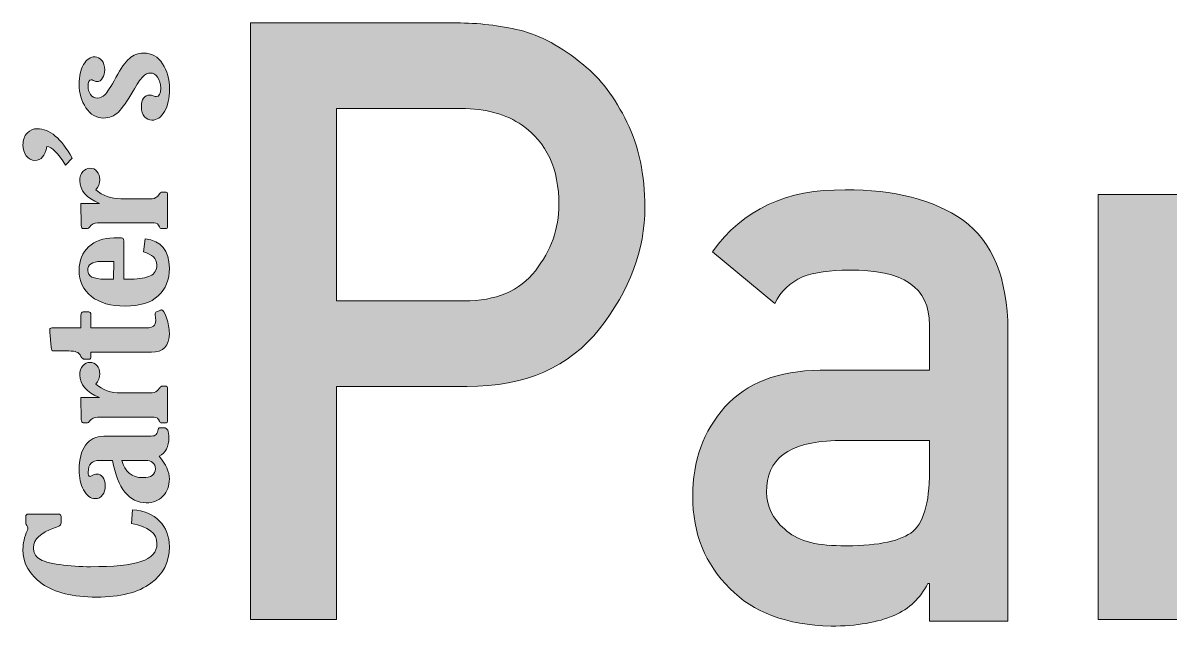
# Model space of a CAD drawing. Header units: inches. Extents: x 247 to 2765, y -1897 to -1110.
# Drawn here: x 659.4 to 685.27, y -1839.84 to -1826.23 of the extents above; entities that cross this region are included whole.
import ezdxf

# ---------------------------------------------------------------- set-up
doc = ezdxf.new("R2010")
doc.units = ezdxf.units.IN
doc.header["$MEASUREMENT"] = 0
doc.layers.add('Layer 1', color=7, linetype='Continuous')

# ---------------------------------------------------------------- blocks, each defined once
blk = doc.blocks.new('block 43')
at = {"layer": 'Layer 1', "true_color": 0x010202}
h = blk.add_hatch(color=98, dxfattribs=at)
h.dxf.hatch_style = 2
edge = h.paths.add_edge_path()
edge.add_spline(control_points=[(660.67, -1827.615), (660.67, -1827.435), (660.704, -1827.287), (660.771, -1827.169), (660.837, -1827.053), (660.924, -1826.994), (661.028, -1826.994), (661.087, -1826.994), (661.138, -1827.021), (661.18, -1827.075), (661.223, -1827.129), (661.246, -1827.2), (661.246, -1827.287), (661.246, -1827.357), (661.23, -1827.419), (661.199, -1827.472), (661.168, -1827.526), (661.124, -1827.553), (661.066, -1827.553), (661.043, -1827.553), (661.015, -1827.545), (660.986, -1827.528), (660.967, -1827.518), (660.952, -1827.511), (660.943, -1827.511), (660.895, -1827.511), (660.87, -1827.56), (660.87, -1827.657), (660.87, -1827.728), (660.89, -1827.79), (660.927, -1827.844), (660.965, -1827.897), (661.018, -1827.925), (661.085, -1827.925), (661.143, -1827.925), (661.197, -1827.9), (661.249, -1827.85), (661.301, -1827.801), (661.384, -1827.67), (661.499, -1827.459), (661.609, -1827.256), (661.711, -1827.113), (661.803, -1827.032), (661.896, -1826.951), (662.002, -1826.91), (662.119, -1826.91), (662.305, -1826.91), (662.45, -1826.991), (662.553, -1827.15), (662.655, -1827.31), (662.707, -1827.5), (662.707, -1827.721), (662.707, -1827.931), (662.67, -1828.1), (662.595, -1828.229), (662.52, -1828.359), (662.425, -1828.423), (662.308, -1828.423), (662.244, -1828.423), (662.19, -1828.398), (662.143, -1828.346), (662.097, -1828.295), (662.074, -1828.221), (662.074, -1828.123), (662.074, -1827.947), (662.138, -1827.858), (662.263, -1827.858), (662.284, -1827.858), (662.31, -1827.864), (662.343, -1827.875), (662.374, -1827.887), (662.395, -1827.892), (662.408, -1827.892), (662.475, -1827.892), (662.509, -1827.827), (662.509, -1827.699), (662.509, -1827.601), (662.487, -1827.52), (662.44, -1827.456), (662.394, -1827.392), (662.342, -1827.36), (662.283, -1827.36), (662.217, -1827.36), (662.158, -1827.389), (662.103, -1827.444), (662.05, -1827.499), (661.975, -1827.61), (661.881, -1827.774), (661.755, -1827.994), (661.645, -1828.149), (661.554, -1828.24), (661.461, -1828.33), (661.352, -1828.375), (661.223, -1828.375), (661.059, -1828.375), (660.926, -1828.298), (660.824, -1828.143), (660.72, -1827.99), (660.67, -1827.814), (660.67, -1827.615)], knot_values=[0, 0, 0, 0, 1, 1, 1, 2, 2, 2, 3, 3, 3, 4, 4, 4, 5, 5, 5, 6, 6, 6, 7, 7, 7, 8, 8, 8, 9, 9, 9, 10, 10, 10, 11, 11, 11, 12, 12, 12, 13, 13, 13, 14, 14, 14, 15, 15, 15, 16, 16, 16, 17, 17, 17, 18, 18, 18, 19, 19, 19, 20, 20, 20, 21, 21, 21, 22, 22, 22, 23, 23, 23, 24, 24, 24, 25, 25, 25, 26, 26, 26, 27, 27, 27, 28, 28, 28, 29, 29, 29, 30, 30, 30, 31, 31, 31, 32, 32, 32, 33, 33, 33, 33], degree=3, periodic=1)
h = blk.add_hatch(color=98, dxfattribs=at)
h.dxf.hatch_style = 2
edge = h.paths.add_edge_path()
edge.add_spline(control_points=[(660.516, -1829.278), (660.516, -1829.278), (660.365, -1829.438), (660.365, -1829.438), (660.19, -1829.164), (660.049, -1829.023), (659.941, -1829.016), (659.904, -1829.229), (659.815, -1829.333), (659.672, -1829.333), (659.593, -1829.333), (659.53, -1829.297), (659.479, -1829.227), (659.428, -1829.157), (659.403, -1829.073), (659.403, -1828.981), (659.403, -1828.87), (659.435, -1828.781), (659.498, -1828.715), (659.561, -1828.648), (659.637, -1828.616), (659.727, -1828.616), (660.003, -1828.616), (660.265, -1828.836), (660.516, -1829.278)], knot_values=[0, 0, 0, 0, 1, 1, 1, 2, 2, 2, 3, 3, 3, 4, 4, 4, 5, 5, 5, 6, 6, 6, 7, 7, 7, 8, 8, 8, 8], degree=3, periodic=1)
h = blk.add_hatch(color=98, dxfattribs=at)
h.dxf.hatch_style = 2
edge = h.paths.add_edge_path()
edge.add_spline(control_points=[(661.129, -1830.301), (660.833, -1830.18), (660.685, -1830.01), (660.685, -1829.791), (660.685, -1829.703), (660.707, -1829.634), (660.753, -1829.583), (660.798, -1829.531), (660.851, -1829.507), (660.914, -1829.507), (660.976, -1829.507), (661.028, -1829.53), (661.072, -1829.579), (661.115, -1829.627), (661.137, -1829.689), (661.137, -1829.765), (661.137, -1829.85), (661.106, -1829.927), (661.043, -1829.996), (661.201, -1830.129), (661.391, -1830.195), (661.611, -1830.195), (661.611, -1830.195), (662.314, -1830.195), (662.314, -1830.195), (662.377, -1830.195), (662.432, -1830.159), (662.483, -1830.089), (662.502, -1830.06), (662.516, -1830.045), (662.526, -1830.045), (662.526, -1830.045), (662.629, -1830.045), (662.629, -1830.045), (662.65, -1830.045), (662.66, -1830.057), (662.66, -1830.082), (662.66, -1830.082), (662.66, -1830.835), (662.66, -1830.835), (662.66, -1830.858), (662.653, -1830.869), (662.639, -1830.869), (662.639, -1830.869), (662.512, -1830.869), (662.512, -1830.869), (662.499, -1830.869), (662.489, -1830.857), (662.48, -1830.831), (662.459, -1830.772), (662.42, -1830.743), (662.362, -1830.743), (662.362, -1830.743), (661.087, -1830.743), (661.087, -1830.743), (661.014, -1830.743), (660.954, -1830.773), (660.907, -1830.834), (660.887, -1830.858), (660.872, -1830.871), (660.861, -1830.871), (660.861, -1830.871), (660.76, -1830.871), (660.76, -1830.871), (660.733, -1830.871), (660.719, -1830.845), (660.717, -1830.792), (660.717, -1830.792), (660.71, -1830.301), (660.71, -1830.301), (660.71, -1830.301), (661.129, -1830.301), (661.129, -1830.301), (661.129, -1830.301), (661.129, -1830.301), (661.129, -1830.301)], knot_values=[0, 0, 0, 0, 1, 1, 1, 2, 2, 2, 3, 3, 3, 4, 4, 4, 5, 5, 5, 6, 6, 6, 7, 7, 7, 8, 8, 8, 9, 9, 9, 10, 10, 10, 11, 11, 11, 12, 12, 12, 13, 13, 13, 14, 14, 14, 15, 15, 15, 16, 16, 16, 17, 17, 17, 18, 18, 18, 19, 19, 19, 20, 20, 20, 21, 21, 21, 22, 22, 22, 23, 23, 23, 24, 24, 24, 25, 25, 25, 25], degree=3, periodic=1)
h = blk.add_hatch(color=98, dxfattribs=at)
h.dxf.hatch_style = 2
edge = h.paths.add_edge_path()
edge.add_spline(control_points=[(662.157, -1831.102), (662.522, -1831.144), (662.705, -1831.364), (662.705, -1831.761), (662.705, -1832.024), (662.622, -1832.233), (662.455, -1832.387), (662.287, -1832.542), (662.038, -1832.618), (661.707, -1832.618), (661.385, -1832.618), (661.131, -1832.546), (660.947, -1832.4), (660.763, -1832.254), (660.67, -1832.056), (660.67, -1831.811), (660.67, -1831.592), (660.741, -1831.416), (660.884, -1831.281), (661.027, -1831.146), (661.217, -1831.08), (661.452, -1831.08), (661.452, -1831.08), (661.625, -1831.08), (661.625, -1831.08), (661.659, -1831.08), (661.676, -1831.102), (661.676, -1831.149), (661.676, -1831.149), (661.676, -1832.009), (661.676, -1832.009), (661.676, -1832.009), (661.844, -1832.009), (661.844, -1832.009), (662.03, -1832.009), (662.174, -1831.985), (662.273, -1831.937), (662.371, -1831.89), (662.422, -1831.806), (662.422, -1831.686), (662.422, -1831.546), (662.321, -1831.449), (662.12, -1831.396), (662.12, -1831.396), (662.157, -1831.102), (662.157, -1831.102)], knot_values=[0, 0, 0, 0, 1, 1, 1, 2, 2, 2, 3, 3, 3, 4, 4, 4, 5, 5, 5, 6, 6, 6, 7, 7, 7, 8, 8, 8, 9, 9, 9, 10, 10, 10, 11, 11, 11, 12, 12, 12, 13, 13, 13, 14, 14, 14, 15, 15, 15, 15], degree=3, periodic=1)
edge = h.paths.add_edge_path()
edge.add_spline(control_points=[(661.449, -1831.611), (661.449, -1831.611), (661.163, -1831.611), (661.163, -1831.611), (660.964, -1831.611), (660.865, -1831.679), (660.865, -1831.815), (660.865, -1831.946), (660.991, -1832.011), (661.245, -1832.011), (661.245, -1832.011), (661.447, -1832.011), (661.447, -1832.011), (661.447, -1832.011), (661.449, -1831.611), (661.449, -1831.611), (661.449, -1831.611), (661.449, -1831.611), (661.449, -1831.611)], knot_values=[0, 0, 0, 0, 1, 1, 1, 2, 2, 2, 3, 3, 3, 4, 4, 4, 5, 5, 5, 6, 6, 6, 6], degree=3, periodic=1)
h = blk.add_hatch(color=98, dxfattribs=at)
h.dxf.hatch_style = 2
edge = h.paths.add_edge_path()
edge.add_spline(control_points=[(660.935, -1833.657), (660.935, -1833.657), (660.935, -1833.753), (660.935, -1833.753), (660.935, -1833.796), (660.922, -1833.816), (660.894, -1833.816), (660.894, -1833.816), (660.791, -1833.816), (660.791, -1833.816), (660.762, -1833.816), (660.736, -1833.796), (660.712, -1833.756), (660.683, -1833.703), (660.65, -1833.668), (660.614, -1833.654), (660.578, -1833.639), (660.519, -1833.631), (660.435, -1833.631), (660.435, -1833.631), (660.096, -1833.631), (660.096, -1833.631), (660.063, -1833.631), (660.044, -1833.602), (660.038, -1833.543), (660.038, -1833.543), (660.012, -1833.208), (660.012, -1833.208), (660.008, -1833.178), (660.007, -1833.158), (660.007, -1833.15), (660.007, -1833.124), (660.023, -1833.112), (660.057, -1833.112), (660.057, -1833.112), (660.712, -1833.112), (660.712, -1833.112), (660.712, -1833.112), (660.712, -1832.83), (660.712, -1832.83), (660.712, -1832.777), (660.727, -1832.749), (660.759, -1832.749), (660.759, -1832.749), (660.885, -1832.749), (660.885, -1832.749), (660.918, -1832.749), (660.935, -1832.771), (660.935, -1832.813), (660.935, -1832.813), (660.935, -1833.112), (660.935, -1833.112), (660.935, -1833.112), (662.192, -1833.112), (662.192, -1833.112), (662.329, -1833.112), (662.397, -1833.055), (662.397, -1832.943), (662.397, -1832.917), (662.394, -1832.89), (662.389, -1832.86), (662.385, -1832.84), (662.382, -1832.823), (662.382, -1832.813), (662.382, -1832.779), (662.391, -1832.759), (662.411, -1832.749), (662.411, -1832.749), (662.51, -1832.708), (662.51, -1832.708), (662.518, -1832.702), (662.525, -1832.7), (662.529, -1832.7), (662.559, -1832.7), (662.596, -1832.761), (662.639, -1832.883), (662.683, -1833.005), (662.705, -1833.119), (662.705, -1833.226), (662.705, -1833.513), (662.57, -1833.659), (662.301, -1833.659), (662.301, -1833.659), (660.935, -1833.659), (660.935, -1833.659), (660.935, -1833.659), (660.935, -1833.657), (660.935, -1833.657), (660.935, -1833.657), (660.935, -1833.657), (660.935, -1833.657)], knot_values=[0, 0, 0, 0, 1, 1, 1, 2, 2, 2, 3, 3, 3, 4, 4, 4, 5, 5, 5, 6, 6, 6, 7, 7, 7, 8, 8, 8, 9, 9, 9, 10, 10, 10, 11, 11, 11, 12, 12, 12, 13, 13, 13, 14, 14, 14, 15, 15, 15, 16, 16, 16, 17, 17, 17, 18, 18, 18, 19, 19, 19, 20, 20, 20, 21, 21, 21, 22, 22, 22, 23, 23, 23, 24, 24, 24, 25, 25, 25, 26, 26, 26, 27, 27, 27, 28, 28, 28, 29, 29, 29, 30, 30, 30, 30], degree=3, periodic=1)
h = blk.add_hatch(color=98, dxfattribs=at)
h.dxf.hatch_style = 2
edge = h.paths.add_edge_path()
edge.add_spline(control_points=[(661.129, -1834.683), (660.833, -1834.562), (660.685, -1834.391), (660.685, -1834.173), (660.685, -1834.085), (660.707, -1834.017), (660.753, -1833.965), (660.798, -1833.914), (660.851, -1833.889), (660.914, -1833.889), (660.976, -1833.889), (661.028, -1833.911), (661.072, -1833.961), (661.115, -1834.008), (661.137, -1834.071), (661.137, -1834.148), (661.137, -1834.231), (661.106, -1834.31), (661.043, -1834.378), (661.201, -1834.511), (661.391, -1834.577), (661.611, -1834.577), (661.611, -1834.577), (662.314, -1834.577), (662.314, -1834.577), (662.377, -1834.577), (662.432, -1834.541), (662.483, -1834.472), (662.502, -1834.443), (662.516, -1834.428), (662.526, -1834.428), (662.526, -1834.428), (662.629, -1834.428), (662.629, -1834.428), (662.65, -1834.428), (662.66, -1834.439), (662.66, -1834.464), (662.66, -1834.464), (662.66, -1835.216), (662.66, -1835.216), (662.66, -1835.239), (662.653, -1835.251), (662.639, -1835.251), (662.639, -1835.251), (662.512, -1835.251), (662.512, -1835.251), (662.499, -1835.251), (662.489, -1835.238), (662.48, -1835.213), (662.459, -1835.153), (662.42, -1835.125), (662.362, -1835.125), (662.362, -1835.125), (661.087, -1835.125), (661.087, -1835.125), (661.014, -1835.125), (660.954, -1835.155), (660.907, -1835.215), (660.887, -1835.239), (660.872, -1835.252), (660.861, -1835.252), (660.861, -1835.252), (660.76, -1835.252), (660.76, -1835.252), (660.733, -1835.252), (660.719, -1835.227), (660.717, -1835.174), (660.717, -1835.174), (660.71, -1834.683), (660.71, -1834.683), (660.71, -1834.683), (661.129, -1834.683), (661.129, -1834.683), (661.129, -1834.683), (661.129, -1834.683), (661.129, -1834.683)], knot_values=[0, 0, 0, 0, 1, 1, 1, 2, 2, 2, 3, 3, 3, 4, 4, 4, 5, 5, 5, 6, 6, 6, 7, 7, 7, 8, 8, 8, 9, 9, 9, 10, 10, 10, 11, 11, 11, 12, 12, 12, 13, 13, 13, 14, 14, 14, 15, 15, 15, 16, 16, 16, 17, 17, 17, 18, 18, 18, 19, 19, 19, 20, 20, 20, 21, 21, 21, 22, 22, 22, 23, 23, 23, 24, 24, 24, 25, 25, 25, 25], degree=3, periodic=1)
h = blk.add_hatch(color=98, dxfattribs=at)
h.dxf.hatch_style = 2
edge = h.paths.add_edge_path()
edge.add_spline(control_points=[(661.419, -1836.099), (661.419, -1836.099), (661.131, -1836.099), (661.131, -1836.099), (660.96, -1836.099), (660.874, -1836.188), (660.874, -1836.364), (660.874, -1836.427), (660.888, -1836.459), (660.917, -1836.459), (660.927, -1836.459), (660.944, -1836.453), (660.967, -1836.443), (661.007, -1836.42), (661.042, -1836.408), (661.071, -1836.408), (661.122, -1836.408), (661.166, -1836.431), (661.204, -1836.477), (661.24, -1836.523), (661.258, -1836.587), (661.258, -1836.667), (661.258, -1836.755), (661.237, -1836.826), (661.197, -1836.88), (661.157, -1836.933), (661.102, -1836.961), (661.037, -1836.961), (660.928, -1836.961), (660.839, -1836.895), (660.771, -1836.766), (660.703, -1836.637), (660.669, -1836.487), (660.669, -1836.316), (660.669, -1836.075), (660.718, -1835.888), (660.814, -1835.754), (660.911, -1835.621), (661.049, -1835.554), (661.227, -1835.554), (661.227, -1835.554), (662.256, -1835.554), (662.256, -1835.554), (662.313, -1835.554), (662.356, -1835.547), (662.385, -1835.532), (662.415, -1835.517), (662.435, -1835.481), (662.442, -1835.429), (662.45, -1835.385), (662.467, -1835.362), (662.495, -1835.362), (662.495, -1835.362), (662.584, -1835.362), (662.584, -1835.362), (662.657, -1835.362), (662.695, -1835.437), (662.695, -1835.589), (662.695, -1835.79), (662.622, -1835.93), (662.475, -1836.007), (662.629, -1836.184), (662.705, -1836.355), (662.705, -1836.518), (662.705, -1836.673), (662.655, -1836.803), (662.559, -1836.905), (662.462, -1837.006), (662.338, -1837.057), (662.185, -1837.057), (661.798, -1837.054), (661.542, -1836.737), (661.419, -1836.099)], knot_values=[0, 0, 0, 0, 1, 1, 1, 2, 2, 2, 3, 3, 3, 4, 4, 4, 5, 5, 5, 6, 6, 6, 7, 7, 7, 8, 8, 8, 9, 9, 9, 10, 10, 10, 11, 11, 11, 12, 12, 12, 13, 13, 13, 14, 14, 14, 15, 15, 15, 16, 16, 16, 17, 17, 17, 18, 18, 18, 19, 19, 19, 20, 20, 20, 21, 21, 21, 22, 22, 22, 23, 23, 23, 24, 24, 24, 24], degree=3, periodic=1)
edge = h.paths.add_edge_path()
edge.add_spline(control_points=[(661.63, -1836.099), (661.701, -1836.358), (661.858, -1836.489), (662.103, -1836.489), (662.295, -1836.489), (662.39, -1836.422), (662.39, -1836.288), (662.39, -1836.229), (662.368, -1836.183), (662.324, -1836.149), (662.281, -1836.115), (662.233, -1836.098), (662.181, -1836.098), (662.181, -1836.098), (661.63, -1836.099), (661.63, -1836.099), (661.63, -1836.099), (661.63, -1836.099), (661.63, -1836.099)], knot_values=[0, 0, 0, 0, 1, 1, 1, 2, 2, 2, 3, 3, 3, 4, 4, 4, 5, 5, 5, 6, 6, 6, 6], degree=3, periodic=1)
h = blk.add_hatch(color=98, dxfattribs=at)
h.dxf.hatch_style = 2
edge = h.paths.add_edge_path()
edge.add_spline(control_points=[(661.875, -1837.215), (662.131, -1837.233), (662.333, -1837.317), (662.481, -1837.467), (662.629, -1837.616), (662.704, -1837.812), (662.704, -1838.05), (662.704, -1838.392), (662.564, -1838.666), (662.285, -1838.872), (662.006, -1839.08), (661.599, -1839.183), (661.06, -1839.183), (660.53, -1839.183), (660.122, -1839.083), (659.834, -1838.882), (659.547, -1838.681), (659.403, -1838.421), (659.403, -1838.106), (659.403, -1837.975), (659.436, -1837.831), (659.502, -1837.672), (659.51, -1837.65), (659.514, -1837.634), (659.514, -1837.622), (659.514, -1837.609), (659.507, -1837.591), (659.49, -1837.567), (659.476, -1837.554), (659.468, -1837.539), (659.468, -1837.52), (659.468, -1837.52), (659.468, -1837.363), (659.468, -1837.363), (659.468, -1837.328), (659.488, -1837.312), (659.528, -1837.312), (659.528, -1837.312), (660.206, -1837.312), (660.206, -1837.312), (660.244, -1837.312), (660.263, -1837.329), (660.263, -1837.363), (660.263, -1837.363), (660.263, -1837.485), (660.263, -1837.485), (660.263, -1837.523), (660.256, -1837.55), (660.241, -1837.564), (660.226, -1837.578), (660.185, -1837.597), (660.116, -1837.62), (659.799, -1837.732), (659.638, -1837.879), (659.638, -1838.064), (659.638, -1838.173), (659.679, -1838.256), (659.763, -1838.315), (659.845, -1838.374), (660.002, -1838.42), (660.232, -1838.451), (660.461, -1838.482), (660.695, -1838.498), (660.93, -1838.498), (661.445, -1838.498), (661.823, -1838.46), (662.064, -1838.383), (662.306, -1838.305), (662.425, -1838.17), (662.425, -1837.977), (662.425, -1837.746), (662.233, -1837.594), (661.848, -1837.522), (661.848, -1837.522), (661.875, -1837.215), (661.875, -1837.215)], knot_values=[0, 0, 0, 0, 1, 1, 1, 2, 2, 2, 3, 3, 3, 4, 4, 4, 5, 5, 5, 6, 6, 6, 7, 7, 7, 8, 8, 8, 9, 9, 9, 10, 10, 10, 11, 11, 11, 12, 12, 12, 13, 13, 13, 14, 14, 14, 15, 15, 15, 16, 16, 16, 17, 17, 17, 18, 18, 18, 19, 19, 19, 20, 20, 20, 21, 21, 21, 22, 22, 22, 23, 23, 23, 24, 24, 24, 25, 25, 25, 25], degree=3, periodic=1)
at = {"layer": 'Layer 1', "lineweight": 0}
for points, knots in [([(660.67, -1827.615), (660.67, -1827.435), (660.704, -1827.287), (660.771, -1827.169), (660.837, -1827.053), (660.924, -1826.994), (661.028, -1826.994), (661.087, -1826.994), (661.138, -1827.021), (661.18, -1827.075), (661.223, -1827.129), (661.246, -1827.2), (661.246, -1827.287), (661.246, -1827.357), (661.23, -1827.419), (661.199, -1827.472), (661.168, -1827.526), (661.124, -1827.553), (661.066, -1827.553), (661.043, -1827.553), (661.015, -1827.545), (660.986, -1827.528), (660.967, -1827.518), (660.952, -1827.511), (660.943, -1827.511), (660.895, -1827.511), (660.87, -1827.56), (660.87, -1827.657), (660.87, -1827.728), (660.89, -1827.79), (660.927, -1827.844), (660.965, -1827.897), (661.018, -1827.925), (661.085, -1827.925), (661.143, -1827.925), (661.197, -1827.9), (661.249, -1827.85), (661.301, -1827.801), (661.384, -1827.67), (661.499, -1827.459), (661.609, -1827.256), (661.711, -1827.113), (661.803, -1827.032), (661.896, -1826.951), (662.002, -1826.91), (662.119, -1826.91), (662.305, -1826.91), (662.45, -1826.991), (662.553, -1827.15), (662.655, -1827.31), (662.707, -1827.5), (662.707, -1827.721), (662.707, -1827.931), (662.67, -1828.1), (662.595, -1828.229), (662.52, -1828.359), (662.425, -1828.423), (662.308, -1828.423), (662.244, -1828.423), (662.19, -1828.398), (662.143, -1828.346), (662.097, -1828.295), (662.074, -1828.221), (662.074, -1828.123), (662.074, -1827.947), (662.138, -1827.858), (662.263, -1827.858), (662.284, -1827.858), (662.31, -1827.864), (662.343, -1827.875), (662.374, -1827.887), (662.395, -1827.892), (662.408, -1827.892), (662.475, -1827.892), (662.509, -1827.827), (662.509, -1827.699), (662.509, -1827.601), (662.487, -1827.52), (662.44, -1827.456), (662.394, -1827.392), (662.342, -1827.36), (662.283, -1827.36), (662.217, -1827.36), (662.158, -1827.389), (662.103, -1827.444), (662.05, -1827.499), (661.975, -1827.61), (661.881, -1827.774), (661.755, -1827.994), (661.645, -1828.149), (661.554, -1828.24), (661.461, -1828.33), (661.352, -1828.375), (661.223, -1828.375), (661.059, -1828.375), (660.926, -1828.298), (660.824, -1828.143), (660.72, -1827.99), (660.67, -1827.814), (660.67, -1827.615)], [0, 0, 0, 0, 1, 1, 1, 2, 2, 2, 3, 3, 3, 4, 4, 4, 5, 5, 5, 6, 6, 6, 7, 7, 7, 8, 8, 8, 9, 9, 9, 10, 10, 10, 11, 11, 11, 12, 12, 12, 13, 13, 13, 14, 14, 14, 15, 15, 15, 16, 16, 16, 17, 17, 17, 18, 18, 18, 19, 19, 19, 20, 20, 20, 21, 21, 21, 22, 22, 22, 23, 23, 23, 24, 24, 24, 25, 25, 25, 26, 26, 26, 27, 27, 27, 28, 28, 28, 29, 29, 29, 30, 30, 30, 31, 31, 31, 32, 32, 32, 33, 33, 33, 33]), ([(660.516, -1829.278), (660.516, -1829.278), (660.365, -1829.438), (660.365, -1829.438), (660.19, -1829.164), (660.049, -1829.023), (659.941, -1829.016), (659.904, -1829.229), (659.815, -1829.333), (659.672, -1829.333), (659.593, -1829.333), (659.53, -1829.297), (659.479, -1829.227), (659.428, -1829.157), (659.403, -1829.073), (659.403, -1828.981), (659.403, -1828.87), (659.435, -1828.781), (659.498, -1828.715), (659.561, -1828.648), (659.637, -1828.616), (659.727, -1828.616), (660.003, -1828.616), (660.265, -1828.836), (660.516, -1829.278)], [0, 0, 0, 0, 1, 1, 1, 2, 2, 2, 3, 3, 3, 4, 4, 4, 5, 5, 5, 6, 6, 6, 7, 7, 7, 8, 8, 8, 8]), ([(661.129, -1830.301), (660.833, -1830.18), (660.685, -1830.01), (660.685, -1829.791), (660.685, -1829.703), (660.707, -1829.634), (660.753, -1829.583), (660.798, -1829.531), (660.851, -1829.507), (660.914, -1829.507), (660.976, -1829.507), (661.028, -1829.53), (661.072, -1829.579), (661.115, -1829.627), (661.137, -1829.689), (661.137, -1829.765), (661.137, -1829.85), (661.106, -1829.927), (661.043, -1829.996), (661.201, -1830.129), (661.391, -1830.195), (661.611, -1830.195), (661.611, -1830.195), (662.314, -1830.195), (662.314, -1830.195), (662.377, -1830.195), (662.432, -1830.159), (662.483, -1830.089), (662.502, -1830.06), (662.516, -1830.045), (662.526, -1830.045), (662.526, -1830.045), (662.629, -1830.045), (662.629, -1830.045), (662.65, -1830.045), (662.66, -1830.057), (662.66, -1830.082), (662.66, -1830.082), (662.66, -1830.835), (662.66, -1830.835), (662.66, -1830.858), (662.653, -1830.869), (662.639, -1830.869), (662.639, -1830.869), (662.512, -1830.869), (662.512, -1830.869), (662.499, -1830.869), (662.489, -1830.857), (662.48, -1830.831), (662.459, -1830.772), (662.42, -1830.743), (662.362, -1830.743), (662.362, -1830.743), (661.087, -1830.743), (661.087, -1830.743), (661.014, -1830.743), (660.954, -1830.773), (660.907, -1830.834), (660.887, -1830.858), (660.872, -1830.871), (660.861, -1830.871), (660.861, -1830.871), (660.76, -1830.871), (660.76, -1830.871), (660.733, -1830.871), (660.719, -1830.845), (660.717, -1830.792), (660.717, -1830.792), (660.71, -1830.301), (660.71, -1830.301), (660.71, -1830.301), (661.129, -1830.301), (661.129, -1830.301), (661.129, -1830.301), (661.129, -1830.301), (661.129, -1830.301)], [0, 0, 0, 0, 1, 1, 1, 2, 2, 2, 3, 3, 3, 4, 4, 4, 5, 5, 5, 6, 6, 6, 7, 7, 7, 8, 8, 8, 9, 9, 9, 10, 10, 10, 11, 11, 11, 12, 12, 12, 13, 13, 13, 14, 14, 14, 15, 15, 15, 16, 16, 16, 17, 17, 17, 18, 18, 18, 19, 19, 19, 20, 20, 20, 21, 21, 21, 22, 22, 22, 23, 23, 23, 24, 24, 24, 25, 25, 25, 25]), ([(662.157, -1831.102), (662.522, -1831.144), (662.705, -1831.364), (662.705, -1831.761), (662.705, -1832.024), (662.622, -1832.233), (662.455, -1832.387), (662.287, -1832.542), (662.038, -1832.618), (661.707, -1832.618), (661.385, -1832.618), (661.131, -1832.546), (660.947, -1832.4), (660.763, -1832.254), (660.67, -1832.056), (660.67, -1831.811), (660.67, -1831.592), (660.741, -1831.416), (660.884, -1831.281), (661.027, -1831.146), (661.217, -1831.08), (661.452, -1831.08), (661.452, -1831.08), (661.625, -1831.08), (661.625, -1831.08), (661.659, -1831.08), (661.676, -1831.102), (661.676, -1831.149), (661.676, -1831.149), (661.676, -1832.009), (661.676, -1832.009), (661.676, -1832.009), (661.844, -1832.009), (661.844, -1832.009), (662.03, -1832.009), (662.174, -1831.985), (662.273, -1831.937), (662.371, -1831.89), (662.422, -1831.806), (662.422, -1831.686), (662.422, -1831.546), (662.321, -1831.449), (662.12, -1831.396), (662.12, -1831.396), (662.157, -1831.102), (662.157, -1831.102)], [0, 0, 0, 0, 1, 1, 1, 2, 2, 2, 3, 3, 3, 4, 4, 4, 5, 5, 5, 6, 6, 6, 7, 7, 7, 8, 8, 8, 9, 9, 9, 10, 10, 10, 11, 11, 11, 12, 12, 12, 13, 13, 13, 14, 14, 14, 15, 15, 15, 15]), ([(661.449, -1831.611), (661.449, -1831.611), (661.163, -1831.611), (661.163, -1831.611), (660.964, -1831.611), (660.865, -1831.679), (660.865, -1831.815), (660.865, -1831.946), (660.991, -1832.011), (661.245, -1832.011), (661.245, -1832.011), (661.447, -1832.011), (661.447, -1832.011), (661.447, -1832.011), (661.449, -1831.611), (661.449, -1831.611), (661.449, -1831.611), (661.449, -1831.611), (661.449, -1831.611)], [0, 0, 0, 0, 1, 1, 1, 2, 2, 2, 3, 3, 3, 4, 4, 4, 5, 5, 5, 6, 6, 6, 6]), ([(660.935, -1833.657), (660.935, -1833.657), (660.935, -1833.753), (660.935, -1833.753), (660.935, -1833.796), (660.922, -1833.816), (660.894, -1833.816), (660.894, -1833.816), (660.791, -1833.816), (660.791, -1833.816), (660.762, -1833.816), (660.736, -1833.796), (660.712, -1833.756), (660.683, -1833.703), (660.65, -1833.668), (660.614, -1833.654), (660.578, -1833.639), (660.519, -1833.631), (660.435, -1833.631), (660.435, -1833.631), (660.096, -1833.631), (660.096, -1833.631), (660.063, -1833.631), (660.044, -1833.602), (660.038, -1833.543), (660.038, -1833.543), (660.012, -1833.208), (660.012, -1833.208), (660.008, -1833.178), (660.007, -1833.158), (660.007, -1833.15), (660.007, -1833.124), (660.023, -1833.112), (660.057, -1833.112), (660.057, -1833.112), (660.712, -1833.112), (660.712, -1833.112), (660.712, -1833.112), (660.712, -1832.83), (660.712, -1832.83), (660.712, -1832.777), (660.727, -1832.749), (660.759, -1832.749), (660.759, -1832.749), (660.885, -1832.749), (660.885, -1832.749), (660.918, -1832.749), (660.935, -1832.771), (660.935, -1832.813), (660.935, -1832.813), (660.935, -1833.112), (660.935, -1833.112), (660.935, -1833.112), (662.192, -1833.112), (662.192, -1833.112), (662.329, -1833.112), (662.397, -1833.055), (662.397, -1832.943), (662.397, -1832.917), (662.394, -1832.89), (662.389, -1832.86), (662.385, -1832.84), (662.382, -1832.823), (662.382, -1832.813), (662.382, -1832.779), (662.391, -1832.759), (662.411, -1832.749), (662.411, -1832.749), (662.51, -1832.708), (662.51, -1832.708), (662.518, -1832.702), (662.525, -1832.7), (662.529, -1832.7), (662.559, -1832.7), (662.596, -1832.761), (662.639, -1832.883), (662.683, -1833.005), (662.705, -1833.119), (662.705, -1833.226), (662.705, -1833.513), (662.57, -1833.659), (662.301, -1833.659), (662.301, -1833.659), (660.935, -1833.659), (660.935, -1833.659), (660.935, -1833.659), (660.935, -1833.657), (660.935, -1833.657), (660.935, -1833.657), (660.935, -1833.657), (660.935, -1833.657)], [0, 0, 0, 0, 1, 1, 1, 2, 2, 2, 3, 3, 3, 4, 4, 4, 5, 5, 5, 6, 6, 6, 7, 7, 7, 8, 8, 8, 9, 9, 9, 10, 10, 10, 11, 11, 11, 12, 12, 12, 13, 13, 13, 14, 14, 14, 15, 15, 15, 16, 16, 16, 17, 17, 17, 18, 18, 18, 19, 19, 19, 20, 20, 20, 21, 21, 21, 22, 22, 22, 23, 23, 23, 24, 24, 24, 25, 25, 25, 26, 26, 26, 27, 27, 27, 28, 28, 28, 29, 29, 29, 30, 30, 30, 30]), ([(661.129, -1834.683), (660.833, -1834.562), (660.685, -1834.391), (660.685, -1834.173), (660.685, -1834.085), (660.707, -1834.017), (660.753, -1833.965), (660.798, -1833.914), (660.851, -1833.889), (660.914, -1833.889), (660.976, -1833.889), (661.028, -1833.911), (661.072, -1833.961), (661.115, -1834.008), (661.137, -1834.071), (661.137, -1834.148), (661.137, -1834.231), (661.106, -1834.31), (661.043, -1834.378), (661.201, -1834.511), (661.391, -1834.577), (661.611, -1834.577), (661.611, -1834.577), (662.314, -1834.577), (662.314, -1834.577), (662.377, -1834.577), (662.432, -1834.541), (662.483, -1834.472), (662.502, -1834.443), (662.516, -1834.428), (662.526, -1834.428), (662.526, -1834.428), (662.629, -1834.428), (662.629, -1834.428), (662.65, -1834.428), (662.66, -1834.439), (662.66, -1834.464), (662.66, -1834.464), (662.66, -1835.216), (662.66, -1835.216), (662.66, -1835.239), (662.653, -1835.251), (662.639, -1835.251), (662.639, -1835.251), (662.512, -1835.251), (662.512, -1835.251), (662.499, -1835.251), (662.489, -1835.238), (662.48, -1835.213), (662.459, -1835.153), (662.42, -1835.125), (662.362, -1835.125), (662.362, -1835.125), (661.087, -1835.125), (661.087, -1835.125), (661.014, -1835.125), (660.954, -1835.155), (660.907, -1835.215), (660.887, -1835.239), (660.872, -1835.252), (660.861, -1835.252), (660.861, -1835.252), (660.76, -1835.252), (660.76, -1835.252), (660.733, -1835.252), (660.719, -1835.227), (660.717, -1835.174), (660.717, -1835.174), (660.71, -1834.683), (660.71, -1834.683), (660.71, -1834.683), (661.129, -1834.683), (661.129, -1834.683), (661.129, -1834.683), (661.129, -1834.683), (661.129, -1834.683)], [0, 0, 0, 0, 1, 1, 1, 2, 2, 2, 3, 3, 3, 4, 4, 4, 5, 5, 5, 6, 6, 6, 7, 7, 7, 8, 8, 8, 9, 9, 9, 10, 10, 10, 11, 11, 11, 12, 12, 12, 13, 13, 13, 14, 14, 14, 15, 15, 15, 16, 16, 16, 17, 17, 17, 18, 18, 18, 19, 19, 19, 20, 20, 20, 21, 21, 21, 22, 22, 22, 23, 23, 23, 24, 24, 24, 25, 25, 25, 25]), ([(661.419, -1836.099), (661.419, -1836.099), (661.131, -1836.099), (661.131, -1836.099), (660.96, -1836.099), (660.874, -1836.188), (660.874, -1836.364), (660.874, -1836.427), (660.888, -1836.459), (660.917, -1836.459), (660.927, -1836.459), (660.944, -1836.453), (660.967, -1836.443), (661.007, -1836.42), (661.042, -1836.408), (661.071, -1836.408), (661.122, -1836.408), (661.166, -1836.431), (661.204, -1836.477), (661.24, -1836.523), (661.258, -1836.587), (661.258, -1836.667), (661.258, -1836.755), (661.237, -1836.826), (661.197, -1836.88), (661.157, -1836.933), (661.102, -1836.961), (661.037, -1836.961), (660.928, -1836.961), (660.839, -1836.895), (660.771, -1836.766), (660.703, -1836.637), (660.669, -1836.487), (660.669, -1836.316), (660.669, -1836.075), (660.718, -1835.888), (660.814, -1835.754), (660.911, -1835.621), (661.049, -1835.554), (661.227, -1835.554), (661.227, -1835.554), (662.256, -1835.554), (662.256, -1835.554), (662.313, -1835.554), (662.356, -1835.547), (662.385, -1835.532), (662.415, -1835.517), (662.435, -1835.481), (662.442, -1835.429), (662.45, -1835.385), (662.467, -1835.362), (662.495, -1835.362), (662.495, -1835.362), (662.584, -1835.362), (662.584, -1835.362), (662.657, -1835.362), (662.695, -1835.437), (662.695, -1835.589), (662.695, -1835.79), (662.622, -1835.93), (662.475, -1836.007), (662.629, -1836.184), (662.705, -1836.355), (662.705, -1836.518), (662.705, -1836.673), (662.655, -1836.803), (662.559, -1836.905), (662.462, -1837.006), (662.338, -1837.057), (662.185, -1837.057), (661.798, -1837.054), (661.542, -1836.737), (661.419, -1836.099)], [0, 0, 0, 0, 1, 1, 1, 2, 2, 2, 3, 3, 3, 4, 4, 4, 5, 5, 5, 6, 6, 6, 7, 7, 7, 8, 8, 8, 9, 9, 9, 10, 10, 10, 11, 11, 11, 12, 12, 12, 13, 13, 13, 14, 14, 14, 15, 15, 15, 16, 16, 16, 17, 17, 17, 18, 18, 18, 19, 19, 19, 20, 20, 20, 21, 21, 21, 22, 22, 22, 23, 23, 23, 24, 24, 24, 24]), ([(661.63, -1836.099), (661.701, -1836.358), (661.858, -1836.489), (662.103, -1836.489), (662.295, -1836.489), (662.39, -1836.422), (662.39, -1836.288), (662.39, -1836.229), (662.368, -1836.183), (662.324, -1836.149), (662.281, -1836.115), (662.233, -1836.098), (662.181, -1836.098), (662.181, -1836.098), (661.63, -1836.099), (661.63, -1836.099), (661.63, -1836.099), (661.63, -1836.099), (661.63, -1836.099)], [0, 0, 0, 0, 1, 1, 1, 2, 2, 2, 3, 3, 3, 4, 4, 4, 5, 5, 5, 6, 6, 6, 6]), ([(661.875, -1837.215), (662.131, -1837.233), (662.333, -1837.317), (662.481, -1837.467), (662.629, -1837.616), (662.704, -1837.812), (662.704, -1838.05), (662.704, -1838.392), (662.564, -1838.666), (662.285, -1838.872), (662.006, -1839.08), (661.599, -1839.183), (661.06, -1839.183), (660.53, -1839.183), (660.122, -1839.083), (659.834, -1838.882), (659.547, -1838.681), (659.403, -1838.421), (659.403, -1838.106), (659.403, -1837.975), (659.436, -1837.831), (659.502, -1837.672), (659.51, -1837.65), (659.514, -1837.634), (659.514, -1837.622), (659.514, -1837.609), (659.507, -1837.591), (659.49, -1837.567), (659.476, -1837.554), (659.468, -1837.539), (659.468, -1837.52), (659.468, -1837.52), (659.468, -1837.363), (659.468, -1837.363), (659.468, -1837.328), (659.488, -1837.312), (659.528, -1837.312), (659.528, -1837.312), (660.206, -1837.312), (660.206, -1837.312), (660.244, -1837.312), (660.263, -1837.329), (660.263, -1837.363), (660.263, -1837.363), (660.263, -1837.485), (660.263, -1837.485), (660.263, -1837.523), (660.256, -1837.55), (660.241, -1837.564), (660.226, -1837.578), (660.185, -1837.597), (660.116, -1837.62), (659.799, -1837.732), (659.638, -1837.879), (659.638, -1838.064), (659.638, -1838.173), (659.679, -1838.256), (659.763, -1838.315), (659.845, -1838.374), (660.002, -1838.42), (660.232, -1838.451), (660.461, -1838.482), (660.695, -1838.498), (660.93, -1838.498), (661.445, -1838.498), (661.823, -1838.46), (662.064, -1838.383), (662.306, -1838.305), (662.425, -1838.17), (662.425, -1837.977), (662.425, -1837.746), (662.233, -1837.594), (661.848, -1837.522), (661.848, -1837.522), (661.875, -1837.215), (661.875, -1837.215)], [0, 0, 0, 0, 1, 1, 1, 2, 2, 2, 3, 3, 3, 4, 4, 4, 5, 5, 5, 6, 6, 6, 7, 7, 7, 8, 8, 8, 9, 9, 9, 10, 10, 10, 11, 11, 11, 12, 12, 12, 13, 13, 13, 14, 14, 14, 15, 15, 15, 16, 16, 16, 17, 17, 17, 18, 18, 18, 19, 19, 19, 20, 20, 20, 21, 21, 21, 22, 22, 22, 23, 23, 23, 24, 24, 24, 25, 25, 25, 25])]:
    blk.add_open_spline(points, degree=3, knots=knots, dxfattribs=at)
blk = doc.blocks.new('block 44')
at = {"layer": 'Layer 1', "true_color": 0x010202}
h = blk.add_hatch(color=98, dxfattribs=at)
h.dxf.hatch_style = 2
edge = h.paths.add_edge_path()
edge.add_spline(control_points=[(664.538, -1839.687), (664.538, -1839.687), (664.538, -1826.23), (664.538, -1826.23), (664.538, -1826.23), (669.175, -1826.23), (669.175, -1826.23), (669.671, -1826.23), (670.15, -1826.285), (670.609, -1826.396), (671.068, -1826.507), (671.544, -1826.765), (672.042, -1827.172), (672.428, -1827.485), (672.755, -1827.919), (673.024, -1828.469), (673.292, -1829.021), (673.427, -1829.659), (673.427, -1830.387), (673.427, -1831.348), (673.087, -1832.261), (672.406, -1833.129), (671.725, -1833.997), (670.73, -1834.432), (669.42, -1834.432), (669.42, -1834.432), (666.474, -1834.432), (666.474, -1834.432), (666.474, -1834.432), (666.474, -1839.687), (666.474, -1839.687), (666.474, -1839.687), (664.538, -1839.687), (664.538, -1839.687), (664.538, -1839.687), (664.538, -1839.687), (664.538, -1839.687)], knot_values=[0, 0, 0, 0, 1, 1, 1, 2, 2, 2, 3, 3, 3, 4, 4, 4, 5, 5, 5, 6, 6, 6, 7, 7, 7, 8, 8, 8, 9, 9, 9, 10, 10, 10, 11, 11, 11, 12, 12, 12, 12], degree=3, periodic=1)
edge = h.paths.add_edge_path()
edge.add_spline(control_points=[(666.475, -1828.16), (666.475, -1828.16), (666.475, -1832.502), (666.475, -1832.502), (666.475, -1832.502), (669.35, -1832.502), (669.35, -1832.502), (670.07, -1832.502), (670.607, -1832.274), (670.96, -1831.819), (671.314, -1831.362), (671.49, -1830.867), (671.49, -1830.332), (671.49, -1829.519), (671.213, -1828.921), (670.658, -1828.54), (670.301, -1828.287), (669.842, -1828.161), (669.282, -1828.161), (669.282, -1828.161), (666.475, -1828.161), (666.475, -1828.161), (666.475, -1828.161), (666.475, -1828.16), (666.475, -1828.16)], knot_values=[0, 0, 0, 0, 1, 1, 1, 2, 2, 2, 3, 3, 3, 4, 4, 4, 5, 5, 5, 6, 6, 6, 7, 7, 7, 8, 8, 8, 8], degree=3, periodic=1)
h = blk.add_hatch(color=98, dxfattribs=at)
h.dxf.hatch_style = 2
edge = h.paths.add_edge_path()
edge.add_spline(control_points=[(679.846, -1839.725), (679.846, -1839.725), (679.846, -1838.876), (679.846, -1838.876), (679.846, -1838.876), (679.811, -1838.876), (679.811, -1838.876), (679.642, -1839.208), (679.386, -1839.447), (679.048, -1839.596), (678.686, -1839.755), (678.212, -1839.837), (677.628, -1839.837), (676.622, -1839.812), (675.862, -1839.529), (675.347, -1838.987), (674.787, -1838.445), (674.506, -1837.753), (674.506, -1836.908), (674.506, -1836.107), (674.749, -1835.436), (675.234, -1834.894), (675.719, -1834.352), (676.435, -1834.076), (677.382, -1834.063), (677.382, -1834.063), (679.845, -1834.063), (679.845, -1834.063), (679.845, -1834.063), (679.845, -1833.048), (679.845, -1833.048), (679.852, -1832.198), (679.247, -1831.786), (678.03, -1831.809), (677.61, -1831.809), (677.258, -1831.859), (676.979, -1831.957), (676.704, -1832.086), (676.496, -1832.287), (676.356, -1832.557), (676.356, -1832.557), (674.952, -1831.393), (674.952, -1831.393), (675.63, -1830.438), (676.626, -1829.975), (677.943, -1829.998), (679.048, -1829.986), (679.935, -1830.214), (680.608, -1830.682), (681.268, -1831.169), (681.605, -1831.993), (681.616, -1833.157), (681.616, -1833.157), (681.616, -1839.724), (681.616, -1839.724), (681.616, -1839.724), (679.845, -1839.724), (679.845, -1839.724), (679.845, -1839.724), (679.845, -1839.725), (679.845, -1839.725), (679.845, -1839.725), (679.846, -1839.725), (679.846, -1839.725), (679.846, -1839.725), (679.846, -1839.725), (679.846, -1839.725)], knot_values=[0, 0, 0, 0, 1, 1, 1, 2, 2, 2, 3, 3, 3, 4, 4, 4, 5, 5, 5, 6, 6, 6, 7, 7, 7, 8, 8, 8, 9, 9, 9, 10, 10, 10, 11, 11, 11, 12, 12, 12, 13, 13, 13, 14, 14, 14, 15, 15, 15, 16, 16, 16, 17, 17, 17, 18, 18, 18, 19, 19, 19, 20, 20, 20, 21, 21, 21, 22, 22, 22, 22], degree=3, periodic=1)
edge = h.paths.add_edge_path()
edge.add_spline(control_points=[(679.846, -1836.354), (679.846, -1836.354), (679.846, -1835.652), (679.846, -1835.652), (679.846, -1835.652), (677.715, -1835.652), (677.715, -1835.652), (676.675, -1835.683), (676.161, -1836.071), (676.172, -1836.815), (676.172, -1837.136), (676.307, -1837.413), (676.577, -1837.647), (676.834, -1837.899), (677.258, -1838.024), (677.848, -1838.024), (678.596, -1838.037), (679.122, -1837.942), (679.427, -1837.738), (679.705, -1837.536), (679.846, -1837.074), (679.846, -1836.354)], knot_values=[0, 0, 0, 0, 1, 1, 1, 2, 2, 2, 3, 3, 3, 4, 4, 4, 5, 5, 5, 6, 6, 6, 7, 7, 7, 7], degree=3, periodic=1)
h = blk.add_hatch(color=98, dxfattribs=at)
h.dxf.hatch_style = 2
edge = h.paths.add_edge_path()
edge.add_spline(control_points=[(683.651, -1839.687), (683.651, -1839.687), (683.651, -1830.099), (683.651, -1830.099), (683.651, -1830.099), (685.484, -1830.099), (685.484, -1830.099), (685.484, -1830.099), (685.484, -1831.124), (685.484, -1831.124), (685.484, -1831.124), (685.519, -1831.124), (685.519, -1831.124), (686.085, -1830.367), (686.876, -1829.988), (687.886, -1829.988), (688.594, -1829.988), (689.276, -1830.271), (689.935, -1830.837), (690.591, -1831.404), (690.921, -1832.229), (690.921, -1833.313), (690.921, -1833.313), (690.921, -1839.686), (690.921, -1839.686), (690.921, -1839.686), (689.089, -1839.686), (689.089, -1839.686), (689.089, -1839.686), (689.089, -1833.979), (689.089, -1833.979), (689.089, -1833.332), (688.918, -1832.828), (688.576, -1832.465), (688.234, -1832.101), (687.809, -1831.92), (687.301, -1831.92), (686.775, -1831.92), (686.34, -1832.101), (686, -1832.465), (685.658, -1832.828), (685.487, -1833.333), (685.487, -1833.979), (685.487, -1833.979), (685.487, -1839.688), (685.487, -1839.688), (685.487, -1839.688), (683.651, -1839.687), (683.651, -1839.687), (683.651, -1839.687), (683.651, -1839.687), (683.651, -1839.687)], knot_values=[0, 0, 0, 0, 1, 1, 1, 2, 2, 2, 3, 3, 3, 4, 4, 4, 5, 5, 5, 6, 6, 6, 7, 7, 7, 8, 8, 8, 9, 9, 9, 10, 10, 10, 11, 11, 11, 12, 12, 12, 13, 13, 13, 14, 14, 14, 15, 15, 15, 16, 16, 16, 17, 17, 17, 17], degree=3, periodic=1)
at = {"layer": 'Layer 1', "lineweight": 0}
for points, knots in [([(664.538, -1839.687), (664.538, -1839.687), (664.538, -1826.23), (664.538, -1826.23), (664.538, -1826.23), (669.175, -1826.23), (669.175, -1826.23), (669.671, -1826.23), (670.15, -1826.285), (670.609, -1826.396), (671.068, -1826.507), (671.544, -1826.765), (672.042, -1827.172), (672.428, -1827.485), (672.755, -1827.919), (673.024, -1828.469), (673.292, -1829.021), (673.427, -1829.659), (673.427, -1830.387), (673.427, -1831.348), (673.087, -1832.261), (672.406, -1833.129), (671.725, -1833.997), (670.73, -1834.432), (669.42, -1834.432), (669.42, -1834.432), (666.474, -1834.432), (666.474, -1834.432), (666.474, -1834.432), (666.474, -1839.687), (666.474, -1839.687), (666.474, -1839.687), (664.538, -1839.687), (664.538, -1839.687), (664.538, -1839.687), (664.538, -1839.687), (664.538, -1839.687)], [0, 0, 0, 0, 1, 1, 1, 2, 2, 2, 3, 3, 3, 4, 4, 4, 5, 5, 5, 6, 6, 6, 7, 7, 7, 8, 8, 8, 9, 9, 9, 10, 10, 10, 11, 11, 11, 12, 12, 12, 12]), ([(666.475, -1828.16), (666.475, -1828.16), (666.475, -1832.502), (666.475, -1832.502), (666.475, -1832.502), (669.35, -1832.502), (669.35, -1832.502), (670.07, -1832.502), (670.607, -1832.274), (670.96, -1831.819), (671.314, -1831.362), (671.49, -1830.867), (671.49, -1830.332), (671.49, -1829.519), (671.213, -1828.921), (670.658, -1828.54), (670.301, -1828.287), (669.842, -1828.161), (669.282, -1828.161), (669.282, -1828.161), (666.475, -1828.161), (666.475, -1828.161), (666.475, -1828.161), (666.475, -1828.16), (666.475, -1828.16)], [0, 0, 0, 0, 1, 1, 1, 2, 2, 2, 3, 3, 3, 4, 4, 4, 5, 5, 5, 6, 6, 6, 7, 7, 7, 8, 8, 8, 8]), ([(679.846, -1839.725), (679.846, -1839.725), (679.846, -1838.876), (679.846, -1838.876), (679.846, -1838.876), (679.811, -1838.876), (679.811, -1838.876), (679.642, -1839.208), (679.386, -1839.447), (679.048, -1839.596), (678.686, -1839.755), (678.212, -1839.837), (677.628, -1839.837), (676.622, -1839.812), (675.862, -1839.529), (675.347, -1838.987), (674.787, -1838.445), (674.506, -1837.753), (674.506, -1836.908), (674.506, -1836.107), (674.749, -1835.436), (675.234, -1834.894), (675.719, -1834.352), (676.435, -1834.076), (677.382, -1834.063), (677.382, -1834.063), (679.845, -1834.063), (679.845, -1834.063), (679.845, -1834.063), (679.845, -1833.048), (679.845, -1833.048), (679.852, -1832.198), (679.247, -1831.786), (678.03, -1831.809), (677.61, -1831.809), (677.258, -1831.859), (676.979, -1831.957), (676.704, -1832.086), (676.496, -1832.287), (676.356, -1832.557), (676.356, -1832.557), (674.952, -1831.393), (674.952, -1831.393), (675.63, -1830.438), (676.626, -1829.975), (677.943, -1829.998), (679.048, -1829.986), (679.935, -1830.214), (680.608, -1830.682), (681.268, -1831.169), (681.605, -1831.993), (681.616, -1833.157), (681.616, -1833.157), (681.616, -1839.724), (681.616, -1839.724), (681.616, -1839.724), (679.845, -1839.724), (679.845, -1839.724), (679.845, -1839.724), (679.845, -1839.725), (679.845, -1839.725), (679.845, -1839.725), (679.846, -1839.725), (679.846, -1839.725), (679.846, -1839.725), (679.846, -1839.725), (679.846, -1839.725)], [0, 0, 0, 0, 1, 1, 1, 2, 2, 2, 3, 3, 3, 4, 4, 4, 5, 5, 5, 6, 6, 6, 7, 7, 7, 8, 8, 8, 9, 9, 9, 10, 10, 10, 11, 11, 11, 12, 12, 12, 13, 13, 13, 14, 14, 14, 15, 15, 15, 16, 16, 16, 17, 17, 17, 18, 18, 18, 19, 19, 19, 20, 20, 20, 21, 21, 21, 22, 22, 22, 22]), ([(683.651, -1839.687), (683.651, -1839.687), (683.651, -1830.099), (683.651, -1830.099), (683.651, -1830.099), (685.484, -1830.099), (685.484, -1830.099), (685.484, -1830.099), (685.484, -1831.124), (685.484, -1831.124), (685.484, -1831.124), (685.519, -1831.124), (685.519, -1831.124), (686.085, -1830.367), (686.876, -1829.988), (687.886, -1829.988), (688.594, -1829.988), (689.276, -1830.271), (689.935, -1830.837), (690.591, -1831.404), (690.921, -1832.229), (690.921, -1833.313), (690.921, -1833.313), (690.921, -1839.686), (690.921, -1839.686), (690.921, -1839.686), (689.089, -1839.686), (689.089, -1839.686), (689.089, -1839.686), (689.089, -1833.979), (689.089, -1833.979), (689.089, -1833.332), (688.918, -1832.828), (688.576, -1832.465), (688.234, -1832.101), (687.809, -1831.92), (687.301, -1831.92), (686.775, -1831.92), (686.34, -1832.101), (686, -1832.465), (685.658, -1832.828), (685.487, -1833.333), (685.487, -1833.979), (685.487, -1833.979), (685.487, -1839.688), (685.487, -1839.688), (685.487, -1839.688), (683.651, -1839.687), (683.651, -1839.687), (683.651, -1839.687), (683.651, -1839.687), (683.651, -1839.687)], [0, 0, 0, 0, 1, 1, 1, 2, 2, 2, 3, 3, 3, 4, 4, 4, 5, 5, 5, 6, 6, 6, 7, 7, 7, 8, 8, 8, 9, 9, 9, 10, 10, 10, 11, 11, 11, 12, 12, 12, 13, 13, 13, 14, 14, 14, 15, 15, 15, 16, 16, 16, 17, 17, 17, 17]), ([(679.846, -1836.354), (679.846, -1836.354), (679.846, -1835.652), (679.846, -1835.652), (679.846, -1835.652), (677.715, -1835.652), (677.715, -1835.652), (676.675, -1835.683), (676.161, -1836.071), (676.172, -1836.815), (676.172, -1837.136), (676.307, -1837.413), (676.577, -1837.647), (676.834, -1837.899), (677.258, -1838.024), (677.848, -1838.024), (678.596, -1838.037), (679.122, -1837.942), (679.427, -1837.738), (679.705, -1837.536), (679.846, -1837.074), (679.846, -1836.354)], [0, 0, 0, 0, 1, 1, 1, 2, 2, 2, 3, 3, 3, 4, 4, 4, 5, 5, 5, 6, 6, 6, 7, 7, 7, 7])]:
    blk.add_open_spline(points, degree=3, knots=knots, dxfattribs=at)
blk = doc.blocks.new('block 42')
at = {"layer": 'Layer 1'}
for name in ['block 44', 'block 43']:
    blk.add_blockref(name, (0, 0), dxfattribs=at)

msp = doc.modelspace()

# ---------------------------------------------------------------- block references
at = {"layer": 'Layer 1'}
msp.add_blockref('block 42', (0, 0), dxfattribs=at)

doc.saveas('drawing.dxf')
